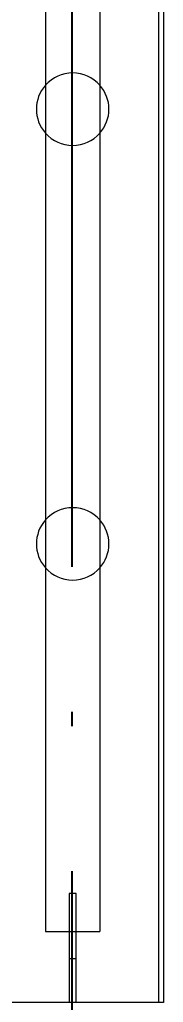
# Model space of a CAD drawing. Header units: millimetres. Extents: x -145765 to 32960, y 14307 to 133157.
# Drawn here: x 6301 to 6499, y 42104 to 43460 of the extents above; entities that cross this region are included whole.
import ezdxf

# ---------------------------------------------------------------- set-up
doc = ezdxf.new("R2010")
doc.units = ezdxf.units.MM
doc.header["$LTSCALE"] = 1000
doc.linetypes.add('DOTE', pattern=[2.42, 2, -0.2, 0.02, -0.2])
for name, color, linetype in [('A-AXIS-DOTE', 14, 'DOTE'), ('A-AXIS-DP', 126, 'Continuous'), ('A-LIN-V', 9, 'Continuous'), ('PH-2D63', 86, 'Continuous')]:
    doc.layers.add(name, color=color, linetype=linetype)
doc.styles.add('_TCH_DIM_T3', font='SIMPLEX', dxfattribs={"width": 0.705882, "bigfont": 'GBCBIG'})
doc.dimstyles.new('_TCH_ARCH-100', dxfattribs={"dimscale": 100, "dimtxt": 2.975, "dimasz": 1, "dimexe": 2.5, "dimexo": 3, "dimgap": 1, "dimtad": 1, "dimdec": 0, "dimzin": 0, "dimdsep": 46, "dimtxsty": '_TCH_DIM_T3', "dimblk": 'ARCHTICK', "dimcen": 0.09, "dimclrt": 7, "dimazin": 2, "dimtfac": 1, "dimtdec": 0, "dimtix": 1, "dimtmove": 2, "dimatfit": 3, "dimfxl": 0, "dimtolj": 1, "dimtzin": 0, "dimarcsym": 0})

# ---------------------------------------------------------------- blocks, each defined once
blk = doc.blocks.new('_ArchTick')
at = {"color": 0, "linetype": 'ByBlock', "const_width": 0.4}
blk.add_lwpolyline([(-0.5, -0.5), (0.5, 0.5)], dxfattribs=at)
blk = doc.blocks.new('*D308')
at = {"layer": 'A-AXIS-DP', "color": 0, "lineweight": -2}
for p, q in [((4374.3, 41804.2), (4373.9, 41173.4)), ((6374.3, 41803.1), (6373.9, 41172.2)), ((4374.1, 41423.4), (6374.1, 41422.2))]:
    blk.add_line(p, q, dxfattribs=at)
at = {"layer": 'Defpoints', "color": 0}
for p in [(4374.5, 42104.2), (6374.5, 42103.1), (6374.1, 41422.2)]:
    blk.add_point(p, dxfattribs=at)
at = {"layer": 'A-AXIS-DP', "color": 0, "lineweight": -2, "xscale": 100, "yscale": 100, "zscale": 100}
for p, rotation in [((4374.1, 41423.4), 179.9674736789162), ((6374.1, 41422.2), 359.9674736789162)]:
    blk.add_blockref('_ArchTick', p, dxfattribs=dict(at, rotation=rotation))
at = {"layer": 'A-AXIS-DP', "color": 7, "insert": (5374.2, 41671.5), "char_height": 297.5, "attachment_point": 5, "rotation": 359.9675, "style": '_TCH_DIM_T3'}
blk.add_mtext('\\A1;2000', dxfattribs=at)

msp = doc.modelspace()

# ---------------------------------------------------------------- linework, layer by layer
at = {"layer": 'A-AXIS-DOTE'}
msp.add_line((6374, 40285.2), (6374, 47243.3), dxfattribs=at)
at = {"layer": 'A-LIN-V', "lineweight": 9, "extrusion": (0, 1, 0)}
for p, q in [((6337, 44503), (6337, 42201.9)), ((6412, 44503), (6412, 42201.9)), ((6493.5, 42104.1), (6493.5, 44409.7)), ((6499.5, 44409.7), (6499.5, 42104.1)), ((6337, 42201.9), (6374.5, 42201.9)), ((6369.5, 42201.9), (6369.5, 42164.1)), ((6374.5, 42201.9), (6412, 42201.9)), ((6379.5, 42164.1), (6379.5, 42201.9)), ((6379.5, 42164.1), (6369.5, 42164.1)), ((6369.5, 42164.1), (6369.5, 42104.1)), ((6379.5, 42104.1), (6379.5, 42164.1)), ((6369.5, 42104.1), (6255.5, 42104.1)), ((6379.5, 42104.1), (6369.5, 42104.1)), ((6493.5, 42104.1), (6379.5, 42104.1)), ((6499.5, 42104.1), (6493.5, 42104.1))]:
    msp.add_line(p, q, dxfattribs=at)
at = {"layer": 'A-LIN-V', "lineweight": 9}
for centre, start, end in [((6374.5, 43336.8), 138.5904, 221.4096), ((6374.5, 43336.8), 0, 41.4096), ((6374.5, 43336.8), 318.5904, 0), ((6374.5, 42736.8), 138.5904, 221.4096), ((6374.5, 42736.8), 0, 41.4096), ((6374.5, 42736.8), 318.5904, 0)]:
    msp.add_arc(centre, 50, start, end, dxfattribs=at)
at = {"layer": 'PH-2D63', "lineweight": 9, "extrusion": (0, 1, 0)}
for p, q in [((6369.5, 42254.1), (6369.5, 42201.9)), ((6379.5, 42254.1), (6369.5, 42254.1)), ((6379.5, 42201.9), (6379.5, 42254.1))]:
    msp.add_line(p, q, dxfattribs=at)
at = {"layer": 'PH-2D63', "lineweight": 9}
for centre, start, end in [((6374.5, 43336.8), 41.4096, 138.5904), ((6374.5, 43336.8), 221.4096, 318.5904), ((6374.5, 42736.8), 41.4096, 138.5904), ((6374.5, 42736.8), 221.4096, 318.5904)]:
    msp.add_arc(centre, 50, start, end, dxfattribs=at)

# ---------------------------------------------------------------- dimensions: what is measured, and where the dimension line sits
at = {"layer": 'A-AXIS-DP'}
dim = msp.add_aligned_dim(p1=(4374.5, 42104.2), p2=(6374.5, 42103.1), distance=-680.8, dimstyle='_TCH_ARCH-100', dxfattribs=at)
dim.commit()
dim.dimension.update_dxf_attribs({"geometry": '*D308', "text_midpoint": (5374.2, 41671.5)})

doc.saveas('drawing.dxf')
